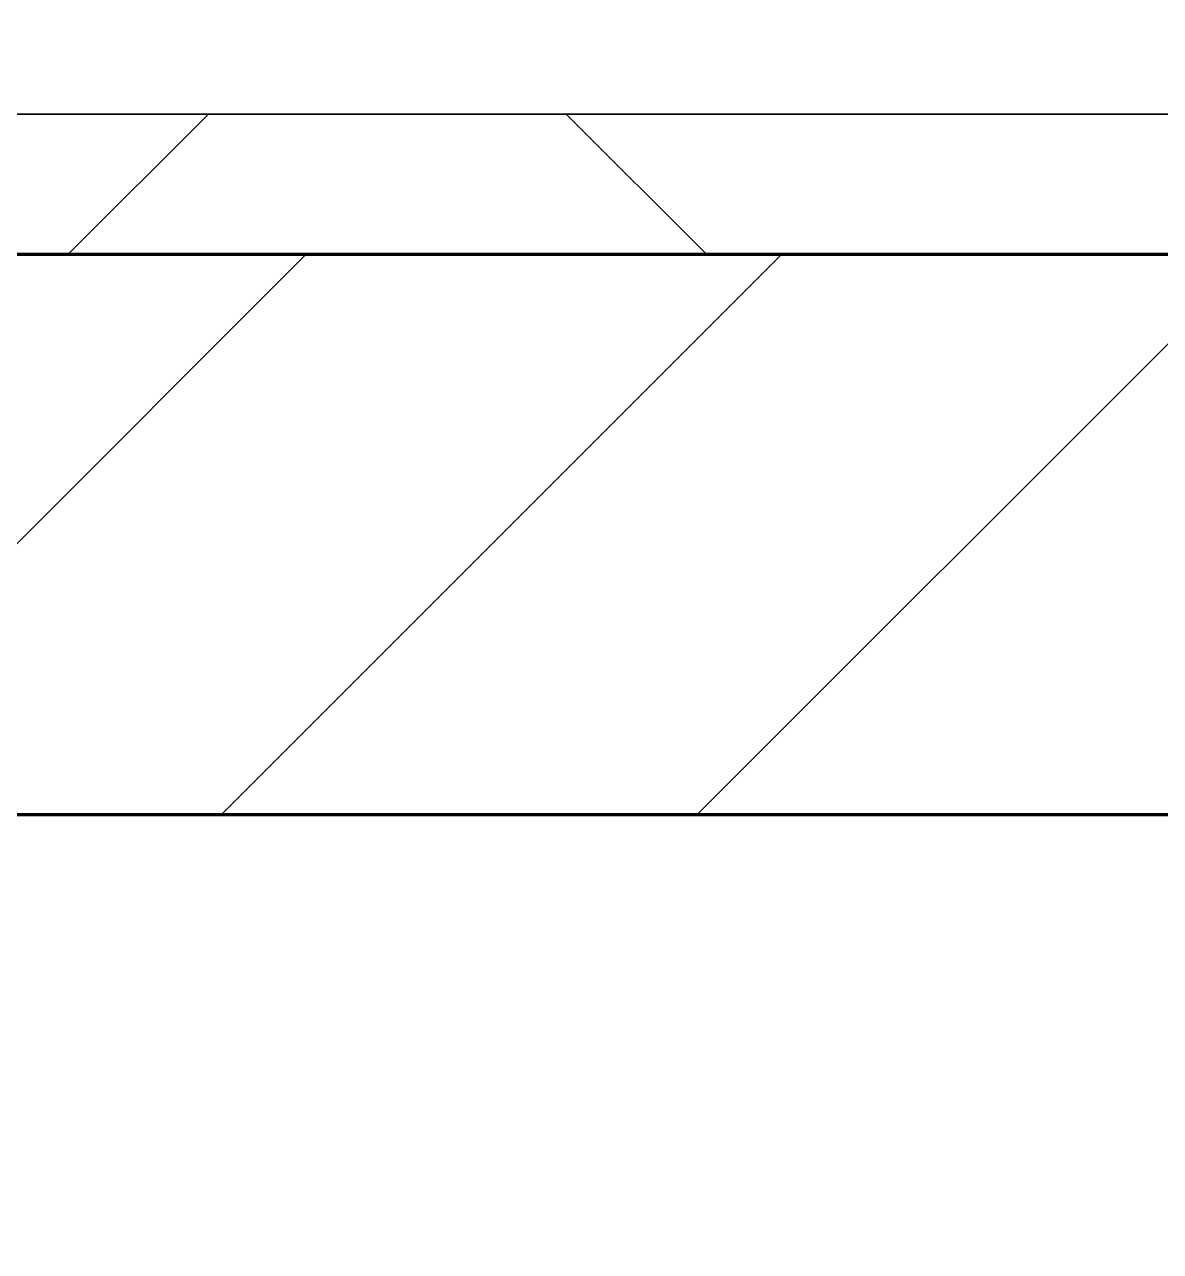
# Model space of a CAD drawing. Header units: millimetres. Extents: x -726012 to -647389, y -20772 to 18805.
# Drawn here: x -689558.3 to -689153.1, y 3773.3 to 4211 of the extents above; entities that cross this region are included whole.
import ezdxf
from ezdxf.xclip import XClip

# ---------------------------------------------------------------- set-up
doc = ezdxf.new("R2010")
doc.units = ezdxf.units.MM
doc.header["$XCLIPFRAME"] = 0
for name, color, linetype, lineweight in [('A-GLAZ-CURT', 2, 'Continuous', 9), ('A-WALL', 5, 'Continuous', 35), ('A-WALL-FNSH', 2, 'Continuous', 35), ('A-WALL-PATT', 1, 'Continuous', 35)]:
    doc.layers.add(name, color=color, linetype=linetype, lineweight=lineweight)
doc.layers.add('A11_ALU.SOLID SHEET', color=2, linetype='Continuous')

# ---------------------------------------------------------------- blocks, each defined once
blk = doc.blocks.new('PPLS-PP19_Custom Tile Pattern - Custom Tile Pattern-V178-4233-01 ENLARGED MULTI-PURPOSE LEVEL - REFLECTED CEILING PLAN - SHEET 4')
at = {"layer": 'A-GLAZ-CURT'}
for p, q in [((-300, 0), (300, 0)), ((300, 0), (-300, 0)), ((195.99, 0), (213.31, 0)), ((213.31, 0), (195.99, 0)), ((230.06, 0), (300, 0)), ((-300, -50), (300, -50)), ((300, -50), (-300, -50))]:
    blk.add_line(p, q, dxfattribs=at)
for points, knots in [([(-150.34, 0), (-150.07, 0), (-147.75, 0), (-142.6, 0), (-127.26, 0), (-107.3, 0), (-90.42, 0), (-75.26, 0), (-68.41, 0), (-65.12, 0), (-63.63, 0)], [-4948.728362, -4948.728362, -4948.728362, -4948.728362, -4883.323924, -4440.880425, -4054.690705, -3793.097032, -3402.597032, -3144.956779, -3050.982048, -2969.237017, -2969.237017, -2969.237017, -2969.237017]), ([(-26.75, 0), (-27.82, 0), (-36.18, 0), (-53.55, 0), (-78.2, 0), (-110.94, 0), (-130.52, 0), (-147.74, 0), (-149.07, 0)], [-8718.362214, -8718.362214, -8718.362214, -8718.362214, -8532.293389, -8073.216054, -7508.296369, -7004.680444, -6449.282163, -6277.220794, -6277.220794, -6277.220794, -6277.220794]), ([(-134.15, 0), (-133.32, 0), (-130.31, 0), (-117.33, 0), (-92.04, 0), (-74.02, 0), (-62.74, 0), (-60.36, 0), (-59.97, 0)], [-7657.439573, -7657.439573, -7657.439573, -7657.439573, -7293.749979, -6839.55839, -6236.997189, -5713.340575, -5140.470607, -5006.787413, -5006.787413, -5006.787413, -5006.787413]), ([(-126.5, 0), (-122.44, 0), (-108.71, 0), (-86.68, 0), (-63.44, 0), (-54.4, 0), (-48.53, 0), (-33.47, 0), (-26.03, 0), (-21.22, 0)], [-5231.017328, -5231.017328, -5231.017328, -5231.017328, -4994.692869, -4542.524482, -4008.285538, -3689.699207, -3546.54457, -3315.260113, -2989.152759, -2989.152759, -2989.152759, -2989.152759]), ([(-125.15, 0), (-124.93, 0), (-121.96, 0), (-113.01, 0), (-98.9, 0), (-85.29, 0), (-71.67, 0), (-65.93, 0), (-65.07, 0)], [-3362.7396, -3362.7396, -3362.7396, -3362.7396, -3342.215224, -3074.362186, -2902.289527, -2605.247022, -2322.099534, -2241.8264, -2241.8264, -2241.8264, -2241.8264]), ([(-36.33, 0), (-36.43, 0), (-37.27, 0), (-45.02, 0), (-46.13, 0), (-60.59, 0), (-81.23, 0), (-99.51, 0), (-114.02, 0), (-117.28, 0), (-118.78, 0)], [-1855.773136, -1855.773136, -1855.773136, -1855.773136, -1810.870157, -1672.078046, -1405.135169, -1060.00838, -740.068933, -229.489605, -116.330425, 0, 0, 0, 0]), ([(-36.62, 0), (-36.62, 0), (-40.35, 0), (-44.32, 0), (-58.97, 0), (-85.2, 0), (-107.61, 0), (-116.56, 0), (-117.56, 0)], [-4069.478503, -4069.478503, -4069.478503, -4069.478503, -3858.647035, -3538.256648, -2842.901703, -2193.204658, -1433.981041, -985.49888, -985.49888, -985.49888, -985.49888]), ([(9.32, 0), (9.08, 0), (7.65, 0), (2.57, 0), (-12.23, 0), (-25.64, 0), (-40, 0), (-56.24, 0), (-75.59, 0), (-94, 0), (-112.01, 0), (-114.94, 0), (-115.63, 0)], [-2922.926651, -2922.926651, -2922.926651, -2922.926651, -2882.788014, -2720.818881, -2518.50168, -2125.455881, -1792.521578, -1466.981642, -1208.454564, -789.402658, -501.969187, -243.577221, -243.577221, -243.577221, -243.577221]), ([(-91.46, 0), (-90.09, 0), (-84.7, 0), (-77.43, 0), (-72.73, 0), (-72.64, 0), (-72.64, 0)], [-19832.387487, -19832.387487, -19832.387487, -19832.387487, -19753.885894, -19541.04734, -19478.625389, -19471.062469, -19471.062469, -19471.062469, -19471.062469]), ([(-89.25, 0), (-86.02, 0), (-68.95, 0), (-46.18, 0), (-26.3, 0), (-20.9, 0)], [-4978.351175, -4978.351175, -4978.351175, -4978.351175, -4799.173296, -4065.652676, -3781.895222, -3781.895222, -3781.895222, -3781.895222]), ([(-72.93, 0), (-75.51, 0), (-80.85, 0), (-86.96, 0), (-89.14, 0)], [-19442.345229, -19442.345229, -19442.345229, -19442.345229, -18935.241197, -18670.125109, -18670.125109, -18670.125109, -18670.125109]), ([(-63.96, 0), (-64.13, 0), (-72.5, 0), (-80.63, 0), (-86.16, 0)], [-2171.769325, -2171.769325, -2171.769325, -2171.769325, -2007.031671, -1681.3698, -1681.3698, -1681.3698, -1681.3698]), ([(-29.03, 0), (-33.97, 0), (-43.74, 0), (-56.37, 0), (-71.66, 0), (-77.83, 0), (-82.66, 0), (-83.28, 0), (-83.28, 0)], [-2680.714891, -2680.714891, -2680.714891, -2680.714891, -2413.671296, -2161.752162, -2006.592567, -1646.621388, -1424.436217, -1393.971743, -1393.971743, -1393.971743, -1393.971743]), ([(-83.28, 0), (-83.28, 0), (-82.91, 0), (-76.14, 0), (-62.97, 0), (-48.14, 0), (-36.49, 0), (-33.57, 0), (-29.94, 0), (-28.57, 0)], [-1393.4169, -1393.4169, -1393.4169, -1393.4169, -1353.722004, -1274.333717, -1073.56893, -651.549973, -296.515819, -83.513472, 0, 0, 0, 0]), ([(-66.39, 0), (-66.39, 0), (-63.63, 0), (-53.63, 0), (-34.42, 0), (-29.82, 0), (-29.19, 0)], [-2493.31794, -2493.31794, -2493.31794, -2493.31794, -2315.303971, -1809.437387, -963.711516, -666.19313, -666.19313, -666.19313, -666.19313]), ([(31.18, 0), (25.97, 0), (11.99, 0), (-16.92, 0), (-47.42, 0), (-65.77, 0), (-66.37, 0), (-66.38, 0)], [-4496.803627, -4496.803627, -4496.803627, -4496.803627, -4222.080604, -3745.412743, -2981.410125, -2542.574734, -2498.224237, -2498.224237, -2498.224237, -2498.224237]), ([(-63.63, 0), (-61.49, 0), (-57.39, 0), (-54.49, 0), (-45.2, 0), (-40.79, 0), (-40.46, 0), (-40.44, 0)], [-2969.237017, -2969.237017, -2969.237017, -2969.237017, -2851.217951, -2734.127174, -2474.780881, -2410.990208, -2350.645972, -2350.645972, -2350.645972, -2350.645972]), ([(-58.83, 0), (-58.37, 0), (-57.29, 0), (-54.23, 0), (-46.33, 0), (-42.62, 0), (-41.76, 0)], [-4859.52896, -4859.52896, -4859.52896, -4859.52896, -4680.891996, -4469.85053, -4321.566175, -4270.495146, -4270.495146, -4270.495146, -4270.495146]), ([(-51.83, 0), (-51.83, 0), (-51.78, 0), (-47.4, 0), (-46.01, 0), (-40.22, 0), (-36.78, 0)], [-632.814994, -632.814994, -632.814994, -632.814994, -627.965721, -508.377888, -260.442412, 0, 0, 0, 0]), ([(-21.25, 0), (-25.61, 0), (-32.81, 0), (-44.85, 0), (-51.43, 0), (-51.79, 0)], [-1290.787923, -1290.787923, -1290.787923, -1290.787923, -1039.307308, -819.71621, -644.910881, -644.910881, -644.910881, -644.910881]), ([(-41.76, 0), (-39.9, 0), (-37.72, 0), (-36.92, 0), (-36.77, 0)], [-4270.495146, -4270.495146, -4270.495146, -4270.495146, -4161.040818, -4106.245333, -4106.245333, -4106.245333, -4106.245333]), ([(-36.78, 0), (-32.43, 0), (-19.22, 0), (8.83, 0), (43.36, 0), (70.92, 0), (82.12, 0), (83.66, 0)], [-6191.144455, -6191.144455, -6191.144455, -6191.144455, -5862.463379, -5340.621928, -4573.028122, -4094.177415, -3869.465285, -3869.465285, -3869.465285, -3869.465285]), ([(-36.29, 0), (-36.29, 0), (-34.66, 0), (-28.88, 0), (-26.95, 0), (-26.54, 0)], [-9150.272121, -9150.272121, -9150.272121, -9150.272121, -9057.163041, -8919.836787, -8834.607043, -8834.607043, -8834.607043, -8834.607043]), ([(30.82, 0), (29.27, 0), (20.14, 0), (3.54, 0), (-16.58, 0), (-34.76, 0), (-36.04, 0)], [-10462.034656, -10462.034656, -10462.034656, -10462.034656, -10363.088938, -9884.23066, -9424.652049, -9182.880979, -9182.880979, -9182.880979, -9182.880979]), ([(-33.34, 0), (-33.34, 0), (-32.93, 0), (-31.16, 0), (-30.52, 0)], [-2415.024266, -2415.024266, -2415.024266, -2415.024266, -2357.633367, -2323.618664, -2323.618664, -2323.618664, -2323.618664]), ([(70.61, 0), (66.16, 0), (55.8, 0), (39.61, 0), (24.74, 0), (2.64, 0), (-17.84, 0), (-30.57, 0), (-31.82, 0), (-32, 0)], [-4647.237329, -4647.237329, -4647.237329, -4647.237329, -4326.416877, -4098.545751, -3766.694881, -3333.063701, -2994.501669, -2698.150104, -2614.070998, -2614.070998, -2614.070998, -2614.070998]), ([(-30.76, 0), (-30.73, 0), (-30.14, 0), (-26.08, 0), (-20.98, 0)], [-54176.191683, -54176.191683, -54176.191683, -54176.191683, -54157.274271, -53832.391596, -53832.391596, -53832.391596, -53832.391596]), ([(-30.52, 0), (-27.11, 0), (-24.24, 0), (-21.02, 0), (-20.91, 0)], [-2323.618664, -2323.618664, -2323.618664, -2323.618664, -2142.497158, -2135.925571, -2135.925571, -2135.925571, -2135.925571]), ([(-20.87, 0), (-22.83, 0), (-26.51, 0), (-29.52, 0), (-30.21, 0)], [-54712.367243, -54712.367243, -54712.367243, -54712.367243, -54461.685999, -54290.791712, -54290.791712, -54290.791712, -54290.791712]), ([(8.33, 0), (8.19, 0), (7.18, 0), (0.32, 0), (-13.89, 0), (-24.92, 0), (-29.03, 0)], [-3574.286521, -3574.286521, -3574.286521, -3574.286521, -3526.962355, -3285.499107, -2903.012179, -2680.714891, -2680.714891, -2680.714891, -2680.714891]), ([(-28.98, 0), (-28.66, 0), (-27.39, 0), (-24.45, 0), (-22.56, 0)], [-166.548282, -166.548282, -166.548282, -166.548282, -102.06493, 0, 0, 0, 0]), ([(-28.57, 0), (-26.93, 0), (-20.29, 0), (-11.45, 0), (2.08, 0), (13.15, 0), (21.24, 0), (24.62, 0), (24.72, 0), (24.72, 0)], [-5361.429781, -5361.429781, -5361.429781, -5361.429781, -5261.36855, -5050.479954, -4785.90057, -4596.498881, -4445.288762, -4384.376941, -4376.041937, -4376.041937, -4376.041937, -4376.041937]), ([(-22.56, 0), (-20.27, 0), (-17.03, 0), (-11.36, 0), (-7.66, 0), (-6.6, 0), (-6.44, 0)], [-56468.192263, -56468.192263, -56468.192263, -56468.192263, -56344.022017, -56303.229861, -56166.290093, -56124.392176, -56124.392176, -56124.392176, -56124.392176]), ([(76.63, 0), (74.8, 0), (67.65, 0), (53.52, 0), (37, 0), (24.07, 0), (12.82, 0), (-2.78, 0), (-15.34, 0), (-20.92, 0)], [-3095.572228, -3095.572228, -3095.572228, -3095.572228, -2950.589685, -2634.532728, -2313.748533, -2106.613311, -1925.670641, -1617.263037, -1297.111759, -1297.111759, -1297.111759, -1297.111759]), ([(-20.92, 0), (-19.17, 0), (-10.82, 0), (8.61, 0), (15.02, 0), (22.91, 0), (31, 0), (38.21, 0), (44.63, 0), (47.43, 0)], [-2982.284788, -2982.284788, -2982.284788, -2982.284788, -2864.387349, -2439.246196, -2084.094819, -1956.422387, -1818.904206, -1645.594513, -1496.312163, -1496.312163, -1496.312163, -1496.312163]), ([(-20.91, 0), (-19.62, 0), (-17.73, 0), (-15.75, 0), (-15.19, 0)], [-53830.74847, -53830.74847, -53830.74847, -53830.74847, -53749.15266, -53717.791567, -53717.791567, -53717.791567, -53717.791567]), ([(-20.6, 0), (-13.44, 0), (6.18, 0), (22.06, 0), (37.44, 0), (43.35, 0), (47.21, 0), (47.42, 0)], [-2129.983776, -2129.983776, -2129.983776, -2129.983776, -1716.209403, -1206.526904, -1089.329421, -901.315459, -890.557931, -890.557931, -890.557931, -890.557931]), ([(-20.53, 0), (-17, 0), (-7.84, 0), (4.23, 0), (9.64, 0), (10.14, 0), (10.18, 0)], [-3775.446925, -3775.446925, -3775.446925, -3775.446925, -3589.737505, -3285.047089, -3066.359526, -3044.715262, -3044.715262, -3044.715262, -3044.715262]), ([(-13, 0), (-14.35, 0), (-16.4, 0), (-19.73, 0), (-20.03, 0)], [-55207.591944, -55207.591944, -55207.591944, -55207.591944, -54789.006179, -54749.191828, -54749.191828, -54749.191828, -54749.191828]), ([(-15.19, 0), (-13.07, 0), (7.48, 0), (42.82, 0), (88.72, 0), (120.63, 0), (138.28, 0), (138.53, 0)], [-461.142613, -461.142613, -461.142613, -461.142613, -429.606584, -390.253598, -346.313304, -291.370682, -290.5735, -290.5735, -290.5735, -290.5735]), ([(-6.54, 0), (-6.73, 0), (-7.2, 0), (-7.6, 0), (-7.79, 0)], [-56009.792147, -56009.792147, -56009.792147, -56009.792147, -55949.290093, -55895.192118, -55895.192118, -55895.192118, -55895.192118]), ([(-2.63, 0), (-2.47, 0), (-1.22, 0), (4.92, 0), (15.97, 0), (22.54, 0), (24.49, 0)], [-226.825321, -226.825321, -226.825321, -226.825321, -220.269177, -206.416616, -198.214427, -187.717507, -187.717507, -187.717507, -187.717507]), ([(103.09, 0), (101.08, 0), (86.31, 0), (63.34, 0), (35.84, 0), (12, 0), (3.08, 0), (-1.67, 0), (-2.25, 0)], [-375.435014, -375.435014, -375.435014, -375.435014, -369.147452, -330.153101, -307.516438, -285.83788, -246.234814, -234.646884, -234.646884, -234.646884, -234.646884]), ([(24.69, 0), (24.54, 0), (20.99, 0), (15.48, 0), (10.8, 0), (9.63, 0)], [-4368.572414, -4368.572414, -4368.572414, -4368.572414, -4306.476363, -4080.000647, -3772.857994, -3772.857994, -3772.857994, -3772.857994]), ([(18.16, 0), (19.15, 0), (24.25, 0), (25.66, 0), (26.12, 0)], [-5700.113719, -5700.113719, -5700.113719, -5700.113719, -5554.232259, -5302.431367, -5302.431367, -5302.431367, -5302.431367]), ([(47.45, 0), (45.69, 0), (40.81, 0), (29.53, 0), (20.67, 0), (18.85, 0), (18.16, 0)], [-6427.546397, -6427.546397, -6427.546397, -6427.546397, -6314.283804, -6135.05769, -5972.647715, -5832.674503, -5832.674503, -5832.674503, -5832.674503]), ([(27.44, 0), (27.9, 0), (29.54, 0), (38.07, 0), (53.39, 0), (71.67, 0), (84.83, 0), (86.01, 0), (92.51, 0), (94.33, 0)], [-5037.309798, -5037.309798, -5037.309798, -5037.309798, -4887.603822, -4705.298446, -4353.683244, -3960.84581, -3759.045785, -3336.541051, -2783.776468, -2783.776468, -2783.776468, -2783.776468]), ([(27.89, 0), (29.09, 0), (33.21, 0), (41.41, 0), (46.36, 0)], [-147.777612, -147.777612, -147.777612, -147.777612, -135.792042, -119.819685, -119.819685, -119.819685, -119.819685]), ([(47.03, 0), (46.87, 0), (42.09, 0), (36.46, 0), (30.82, 0)], [-373.644095, -373.644095, -373.644095, -373.644095, -360.610861, 0, 0, 0, 0]), ([(136.44, 0), (121.66, 0), (86.93, 0), (51.16, 0), (31.18, 0)], [-106.750556, -106.750556, -106.750556, -106.750556, -59.610984, 0, 0, 0, 0]), ([(115.78, 0), (112.33, 0), (98.02, 0), (76.86, 0), (57.82, 0), (46.51, 0), (41.18, 0), (36.02, 0), (35.54, 0), (35.54, 0)], [-416.702425, -416.702425, -416.702425, -416.702425, -401.860199, -357.622665, -341.267687, -334.000314, -326.15566, -319.318397, -317.489778, -317.489778, -317.489778, -317.489778]), ([(36.29, 0), (37.77, 0), (48.82, 0), (64.79, 0), (91.29, 0), (108.27, 0), (115.13, 0)], [-314.598523, -314.598523, -314.598523, -314.598523, -305.899624, -287.17622, -249.500363, -211.280101, -211.280101, -211.280101, -211.280101]), ([(47.42, 0), (47.48, 0), (53.96, 0), (71.92, 0), (97.25, 0), (110.71, 0), (115.75, 0)], [-118.683365, -118.683365, -118.683365, -118.683365, -118.513713, -97.899267, -63.759246, -48.271967, -48.271967, -48.271967, -48.271967]), ([(53.18, 0), (53.06, 0), (52.3, 0), (49.74, 0), (47.48, 0)], [-622.740158, -622.740158, -622.740158, -622.740158, -566.066452, -385.603935, -385.603935, -385.603935, -385.603935]), ([(47.53, 0), (48.49, 0), (53.37, 0), (58.74, 0), (61.34, 0), (61.45, 0)], [-1494.576379, -1494.576379, -1494.576379, -1494.576379, -1443.202566, -1228.752106, -1120.932285, -1120.932285, -1120.932285, -1120.932285]), ([(114.39, 0), (114.2, 0), (112.08, 0), (105.42, 0), (92.38, 0), (85.59, 0), (74.4, 0), (62.26, 0), (53.88, 0), (49.48, 0), (47.71, 0)], [-8148.58938, -8148.58938, -8148.58938, -8148.58938, -8105.191388, -7723.759874, -7531.75727, -7135.649961, -6924.452779, -6738.82075, -6548.303034, -6433.096879, -6433.096879, -6433.096879, -6433.096879]), ([(48.54, 0), (50.85, 0), (58.18, 0), (64.47, 0), (72.74, 0), (75.22, 0), (76.03, 0), (76.21, 0)], [-871.356999, -871.356999, -871.356999, -871.356999, -753.071572, -495.328968, -421.953223, -334.951786, -290.452333, -290.452333, -290.452333, -290.452333]), ([(61.47, 0), (61.47, 0), (61.21, 0), (54.61, 0), (53.71, 0), (53.56, 0)], [-1113.311073, -1113.311073, -1113.311073, -1113.311073, -1096.402191, -891.204116, -747.28819, -747.28819, -747.28819, -747.28819]), ([(76.22, 0), (75.58, 0), (73.64, 0), (71.05, 0), (70.61, 0)], [-193.634889, -193.634889, -193.634889, -193.634889, -31.537676, 0, 0, 0, 0]), ([(94.4, 0), (94.4, 0), (94.64, 0), (99.11, 0), (108.97, 0), (120.79, 0), (139.94, 0), (163.31, 0), (185.23, 0), (193.62, 0), (194.69, 0), (194.79, 0)], [-2348.345796, -2348.345796, -2348.345796, -2348.345796, -2310.419338, -2233.599744, -2052.234781, -1843.028543, -1530.39897, -1095.004608, -529.74427, -295.064701, -265.121568, -265.121568, -265.121568, -265.121568]), ([(129.02, 0), (129.02, 0), (124.41, 0), (122.35, 0), (114.96, 0), (108.04, 0), (103.09, 0)], [-35.386604, -35.386604, -35.386604, -35.386604, -31.430235, -22.807238, -15.488593, 0, 0, 0, 0]), ([(115.28, 0), (114.98, 0), (113.35, 0), (111.98, 0), (105.66, 0), (105.23, 0), (105.23, 0)], [-9263.659506, -9263.659506, -9263.659506, -9263.659506, -9220.200448, -9012.77275, -8966.157302, -8929.495943, -8929.495943, -8929.495943, -8929.495943]), ([(105.26, 0), (105.52, 0), (111.01, 0), (112.65, 0), (113.59, 0)], [-8920.561005, -8920.561005, -8920.561005, -8920.561005, -8814.835624, -8577.462505, -8577.462505, -8577.462505, -8577.462505]), ([(157.9, 0), (156.77, 0), (151.67, 0), (143.29, 0), (134.04, 0), (126.24, 0), (119.66, 0), (116.97, 0), (115.71, 0)], [-10292.955006, -10292.955006, -10292.955006, -10292.955006, -10098.273015, -9847.788484, -9677.714971, -9567.007022, -9453.21225, -9283.491178, -9283.491178, -9283.491178, -9283.491178]), ([(115.79, 0), (118.49, 0), (127.68, 0), (132.42, 0), (134.6, 0)], [-210.059214, -210.059214, -210.059214, -210.059214, -194.761443, -152.241002, -152.241002, -152.241002, -152.241002]), ([(116.09, 0), (119, 0), (123.33, 0), (128.63, 0), (128.95, 0)], [-47.927874, -47.927874, -47.927874, -47.927874, -39.050993, -35.895543, -35.895543, -35.895543, -35.895543]), ([(168.37, 0), (167.68, 0), (162.47, 0), (148.77, 0), (125.98, 0), (116.62, 0)], [-543.375029, -543.375029, -543.375029, -543.375029, -530.793311, -458.593899, -417.916945, -417.916945, -417.916945, -417.916945]), ([(128.58, 0), (128.8, 0), (130.16, 0), (139.26, 0), (152.67, 0), (161.24, 0), (162.19, 0), (162.75, 0)], [-633.326174, -633.326174, -633.326174, -633.326174, -627.736123, -618.981161, -602.094757, -592.980799, -581.414464, -581.414464, -581.414464, -581.414464]), ([(137.1, 0), (136, 0), (133.64, 0), (129.87, 0), (129.11, 0)], [-670.405967, -670.405967, -670.405967, -670.405967, -651.020627, -640.742133, -640.742133, -640.742133, -640.742133]), ([(193.8, 0), (193.33, 0), (190.11, 0), (183.13, 0), (171, 0), (161.95, 0), (161.28, 0), (158.35, 0), (157.85, 0), (157.77, 0)], [-11665.349007, -11665.349007, -11665.349007, -11665.349007, -11565.880756, -11105.624034, -10839.086983, -10768.332124, -10666.779182, -10580.760289, -10550.278881, -10550.278881, -10550.278881, -10550.278881]), ([(300, 0), (286.53, 0), (254.22, 0), (207.11, 0), (177.41, 0), (159.34, 0), (158.33, 0), (158.3, 0)], [-285.253232, -285.253232, -285.253232, -285.253232, -244.693688, -187.987675, -143.776725, -129.632772, -123.352749, -123.352749, -123.352749, -123.352749]), ([(159.07, 0), (159.13, 0), (160.84, 0), (165.21, 0), (174.15, 0), (185.98, 0), (208.82, 0), (219.42, 0), (230.06, 0)], [-115.643202, -115.643202, -115.643202, -115.643202, -114.681583, -87.660824, -65.295536, -41.623857, -24.459831, 0, 0, 0, 0]), ([(162.75, 0), (165.4, 0), (170.91, 0), (172.61, 0), (172.61, 0)], [-111.264224, -111.264224, -111.264224, -111.264224, -56.742688, -19.085662, -19.085662, -19.085662, -19.085662]), ([(247.1, 0), (246.76, 0), (245.04, 0), (238.34, 0), (226.56, 0), (221.1, 0), (200.27, 0), (182.99, 0), (174.27, 0), (169.67, 0), (168.99, 0)], [-9649.085549, -9649.085549, -9649.085549, -9649.085549, -9581.591397, -9406.094246, -9221.510254, -9016.44624, -8717.832359, -8253.978395, -8152.463617, -8069.855175, -8069.855175, -8069.855175, -8069.855175]), ([(215.22, 0), (214.62, 0), (210.55, 0), (203.98, 0), (187.54, 0), (175.3, 0), (169.49, 0)], [-203.825446, -203.825446, -203.825446, -203.825446, -198.527383, -184.406837, -162.427601, -142.916156, -142.916156, -142.916156, -142.916156]), ([(171.51, 0), (176.48, 0), (193.23, 0), (201.73, 0), (208.81, 0), (213.9, 0), (234.62, 0), (248.11, 0), (251.94, 0)], [-7971.819559, -7971.819559, -7971.819559, -7971.819559, -7784.112253, -7606.717214, -7289.299508, -7042.621073, -6582.165592, -6387.496107, -6387.496107, -6387.496107, -6387.496107]), ([(172.07, 0), (177.66, 0), (187.87, 0), (201.08, 0), (207.47, 0), (213.96, 0), (215.11, 0)], [-255.364076, -255.364076, -255.364076, -255.364076, -237.955587, -223.92608, -215.862851, -208.75215, -208.75215, -208.75215, -208.75215]), ([(252.36, 0), (242.58, 0), (228.3, 0), (219.94, 0), (219.02, 0)], [-11692.795444, -11692.795444, -11692.795444, -11692.795444, -11162.864862, -10856.732305, -10856.732305, -10856.732305, -10856.732305]), ([(219.9, 0), (220.86, 0), (227.84, 0), (242.06, 0), (246.54, 0), (246.96, 0)], [-10670.940496, -10670.940496, -10670.940496, -10670.940496, -10511.382485, -9925.173265, -9834.877357, -9834.877357, -9834.877357, -9834.877357]), ([(300, 0), (288.22, 0), (272.2, 0), (256.33, 0), (252.42, 0)], [-12528.858583, -12528.858583, -12528.858583, -12528.858583, -11905.454923, -11693.901309, -11693.901309, -11693.901309, -11693.901309]), ([(252.44, 0), (258.54, 0), (269.73, 0), (281.71, 0), (291.71, 0), (296.52, 0), (297.86, 0), (298.09, 0)], [-6379.133956, -6379.133956, -6379.133956, -6379.133956, -6068.460911, -5766.029927, -5566.724884, -5280.360606, -5199.253518, -5199.253518, -5199.253518, -5199.253518]), ([(284.76, 0), (284.76, 0), (285.09, 0), (287.47, 0), (293.59, 0), (297.76, 0), (300, 0)], [-4110.630118, -4110.630118, -4110.630118, -4110.630118, -4053.389046, -3959.664717, -3862.421465, -3746.95702, -3746.95702, -3746.95702, -3746.95702]), ([(297.38, 0), (295.84, 0), (291.62, 0), (285.38, 0), (284.87, 0)], [-4803.172655, -4803.172655, -4803.172655, -4803.172655, -4358.271401, -4143.037883, -4143.037883, -4143.037883, -4143.037883])]:
    blk.add_open_spline(points, degree=3, knots=knots, dxfattribs=at)
for points in [[(-39.84, 0), (-39.08, 0), (-38.11, 0), (-37.36, 0)], [(24.49, 0), (25.23, 0), (25.72, 0), (26.04, 0)], [(80.35, 0), (79.57, 0), (78.27, 0), (76.63, 0)], [(84.06, 0), (83.48, 0), (82.41, 0), (81.72, 0)], [(168.74, 0), (168.74, 0), (169.81, 0), (171.51, 0)], [(195.11, 0), (194.91, 0), (194.44, 0), (193.8, 0)]]:
    blk.add_open_spline(points, degree=3, dxfattribs=at)
blk = doc.blocks.new('PPLS-PP19_Custom Tile Pattern - Custom Tile Pattern-V179-4233-01 ENLARGED MULTI-PURPOSE LEVEL - REFLECTED CEILING PLAN - SHEET 4')
at = {"layer": 'A-GLAZ-CURT'}
for p, q in [((-300, 0), (300, 0)), ((300, 0), (-300, 0)), ((-293.07, 0), (-275.75, 0)), ((-275.75, 0), (-293.07, 0)), ((-300, -50), (300, -50)), ((300, -50), (-300, -50))]:
    blk.add_line(p, q, dxfattribs=at)
at = {"layer": 'A-GLAZ-CURT', "flags": 128}
for points in [[(-300, 0), (-291.56, 0), (-283.3, 0), (-275.2, 0), (-267.26, 0)], [(-267.51, 0), (-275.48, 0), (-283.55, 0), (-291.73, 0), (-300, 0)]]:
    blk.add_lwpolyline(points, dxfattribs=at)
at = {"layer": 'A-GLAZ-CURT'}
for points, knots in [([(-300, 0), (-284.65, 0), (-252.26, 0), (-224.62, 0), (-210.91, 0)], [-5323.127839, -5323.127839, -5323.127839, -5323.127839, -4502.809032, -3556.381598, -3556.381598, -3556.381598, -3556.381598]), ([(-211.88, 0), (-212.65, 0), (-234.32, 0), (-262.56, 0), (-294.48, 0), (-300, 0)], [-15183.337975, -15183.337975, -15183.337975, -15183.337975, -15131.813646, -13729.592194, -13439.944408, -13439.944408, -13439.944408, -13439.944408])]:
    blk.add_open_spline(points, degree=3, knots=knots, dxfattribs=at)
blk = doc.blocks.new('*U885')
at = {"layer": 'A-GLAZ-CURT'}
for name, p in [('PPLS-PP19_Custom Tile Pattern - Custom Tile Pattern-V178-4233-01 ENLARGED MULTI-PURPOSE LEVEL - REFLECTED CEILING PLAN - SHEET 4', (-13200, 11720.41)), ('PPLS-PP19_Custom Tile Pattern - Custom Tile Pattern-V179-4233-01 ENLARGED MULTI-PURPOSE LEVEL - REFLECTED CEILING PLAN - SHEET 4', (-12600, 11720.41))]:
    blk.add_blockref(name, p, dxfattribs=at)
blk = doc.blocks.new('*U1287')
blk.add_lwpolyline([(21173.36, -580), (28210, -580), (28210, -6849.96), (45954.15, -6849.96), (45954.15, 600), (82995.06, 600), (83086.47, 650), (90052, 650), (90392, 990), (103159.16, 990), (103159.16, 4990), (21173.36, 4990), (21173.36, 3485.45), (21203.36, 3485.45), (21203.36, 925.54), (21173.36, 925.54), (21173.36, -580)])

msp = doc.modelspace()

# ---------------------------------------------------------------- hatches: boundary and pattern name
at = {"layer": 'A-WALL-PATT', "lineweight": 9}
h = msp.add_hatch(dxfattribs=at)
h.set_pattern_fill('FP_3', color=256, style=0, pattern_type=2)
h.set_pattern_definition([(45, (0, 0), (-212.13203, 212.13203), []), (135, (0, 0), (-212.13203, -212.13203), [])])
h.paths.add_polyline_path([(-661708.03, 4129.02), (-661758.03, 4179.02), (-698678.22, 4179.02), (-698678.22, 4129.02), (-663127.46, 4129.02)])
h = msp.add_hatch(dxfattribs=at)
h.set_pattern_fill('FP_2', color=256, style=0, pattern_type=2)
h.set_pattern_definition([(45, (0, 0), (-84.852814, 84.852814), [])])
h.paths.add_polyline_path([(-661508.03, 3929.02), (-661708.03, 4129.02), (-698478.22, 4129.02), (-698478.22, 3929.02), (-661790.87, 3929.02)])

# ---------------------------------------------------------------- linework, layer by layer
at = {"layer": 'A-WALL', "color": 7, "lineweight": 70}
for p, q in [((-698478.22, 4129.02), (-661708.03, 4129.02)), ((-680392.37, 3929.02), (-698478.22, 3929.02))]:
    msp.add_line(p, q, dxfattribs=at)
at = {"layer": 'A-WALL-FNSH', "color": 250}
for p, q in [((-698678.22, 4179.02), (-661758.03, 4179.02)), ((-661708.03, 4129.02), (-698678.22, 4129.02))]:
    msp.add_line(p, q, dxfattribs=at)

# ---------------------------------------------------------------- block references
msp.add_blockref('*U885', (-676282.37, -7541.39))

# ---------------------------------------------------------------- next in the draw order: block references
at = {"layer": 'A11_ALU.SOLID SHEET'}
ref = msp.add_blockref('*U1287', (-744682.37, 3579.02), dxfattribs=at)
XClip(ref).set_block_clipping_path([(22516.8245944298, -23612.0000696909), (92487.8891097467, 7199.9972603897)])

doc.saveas('drawing.dxf')
